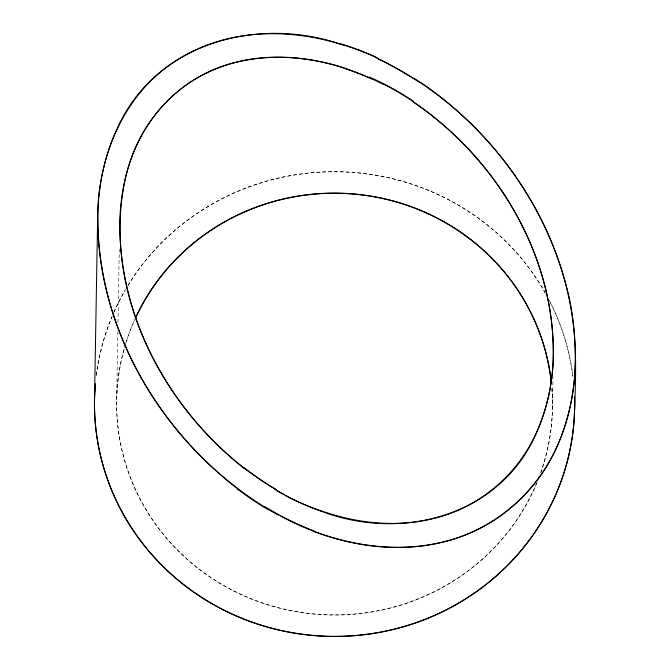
<?xml version="1.0" encoding="UTF-8"?>
<svg xmlns="http://www.w3.org/2000/svg" width="670" height="670" viewBox="0 0 670 670"><rect width="100%" height="100%" fill="white"/><g stroke="black" fill="none" stroke-linecap="round" stroke-linejoin="round"><path stroke-width="0.5" stroke-dasharray="3.35 2.51" d="M116.68 399.529L117.853 331.767M118.012 322.387L119.268 249.416M552.44 408.432L553.001 377.319M96.287 375.376A240.086 232.339 1 0 1 111.907 317.01M113.833 312.513A240.086 232.339 1 0 1 124.913 290.705M127.92 285.646A240.086 232.339 1 0 1 338.61 171.863A240.086 232.339 1 0 1 545.204 292.924M550.288 302.438A240.086 232.339 1 0 1 572.942 376.791M551.854 388.449A217.926 210.891 1 0 1 540.707 472.786M536.662 483.279A217.926 210.891 1 0 1 250.111 598.486A217.926 210.891 1 0 1 134.905 319.414M96.287 375.242A240.086 232.339 1 0 1 112.317 315.838M113.975 312.002A240.086 232.339 1 0 1 125.834 288.946M127.962 285.395A240.086 232.339 1 0 1 338.819 171.688A240.086 232.339 1 0 1 545.363 293.016M549.191 300.101A240.086 232.339 1 0 1 573.018 377.185M551.921 389.01A217.926 210.891 1 0 1 540.74 472.509M537.038 482.191A217.926 210.891 1 0 1 265.035 603.779A217.926 210.891 1 0 1 124.57 347.361M125.759 343.367A217.926 210.891 1 0 1 134.971 319.096"/><path stroke-width="1" d="M94.52 399.077L97.611 219.969C97.242 158.371 123.355 93.381 177.223 59.965C226.251 28.55 289.247 27.637 343.417 45.15M574.6 408.884C576.25 366.959 577.356 324.154 565.581 283.41C559.257 260.019 550.355 237.339 539.233 215.815C511.386 162.316 470.114 115.801 419.939 82.268M575.053 371.616L575.513 358.726M536.98 431.581C501.11 517.793 396.615 543.395 315.31 508.823M339.782 43.852C256.066 15.745 154.159 43.885 116.814 129.352A155.792 101.957 -89.3 0 0 98.498 200.313C90.634 322.948 161.721 442.929 264.516 506.989M342.822 67.67C298.803 53.617 248.955 52.469 206.72 72.963C164.736 92.82 135.298 133.833 125.298 178.689C101.773 288.938 160.055 403.96 246.945 470.482M346.34 68.625C309.322 56.347 268.603 52.729 230.781 63.575C187.424 75.668 151.244 108.85 134.36 150.44A141.873 93.138 -89.4 0 0 119.972 216.067C116.521 313.811 168.061 408.558 244.064 468.087M321.165 510.783C358.927 524.107 400.828 528.136 439.654 516.922C484.284 504.401 521.419 470.089 538.764 427.259A151.479 105.768 89 0 0 553.169 361.591C556.837 258.201 497.617 159.008 413.29 101.857M313.878 531.277C355.209 546.879 401.221 552.549 444.428 541.603C493.48 529.543 535.489 493.957 556.301 448.037A167.45 117.3 88.9 0 0 574.642 376.925C582.707 257.473 512.91 141.646 413.943 78.181M313.099 531.168C360.56 549.392 414.822 554.182 463.037 535.925C505.029 520.297 539.459 486.788 557.381 445.852A167.232 117.049 88.9 0 0 574.994 371.607M375.954 57.687L388.332 63.684M372.369 79.052L383.609 84.495M274.75 489.184L284.139 494.502M268.41 509.527L278.745 515.381M412.293 101.371C497.718 158.815 557.951 259.558 553.035 364.137A151.294 105.659 89 0 1 547.884 399.303M237.791 488.907C155.147 425.659 98.356 325.143 97.611 219.969M95.383 383.667A240.086 232.339 1 0 0 328.166 636.416A240.086 232.339 1 0 0 574.508 396.54A240.086 232.339 1 0 1 329.699 636.266A240.086 232.339 1 0 1 95.123 386.623M135.759 317.555A217.926 210.891 1 0 1 368.986 195.967A217.926 210.891 1 0 1 551.284 382.361M369.137 76.95A494.887 328.66 86.3 0 1 413.44 101.27M346.315 68.859A502.249 333.375 86.3 0 1 369.019 77.678M276.182 489.527A502.601 345.201 -86.8 0 1 244.19 467.76M321.114 511.051A494.175 340.544 -86.2 0 1 275.965 490.239M313.945 530.942A545.33 375.895 -86.1 0 1 264.684 506.47M339.807 43.584A553.889 367.554 86.3 0 1 377.403 57.779M377.294 58.449A545.162 360.468 85.6 0 1 413.851 78.566M135.399 318.149A217.926 210.891 1 0 1 368.45 195.69A217.926 210.891 1 0 1 551.268 381.967M547.8 399.261A151.303 105.575 89 0 1 536.946 431.547M383.667 84.194A494.753 328.585 86.3 0 1 412.385 101.011M342.797 67.863A502.869 334.012 86.4 0 1 372.327 79.303M274.817 488.958A502.869 345.452 -86.8 0 1 247.054 470.206M315.277 508.991A494.753 340.796 -86.3 0 1 285.738 495.632M343.434 44.915A554.157 367.663 86.3 0 1 376.004 57.377M388.257 64.052A545.338 360.921 85.8 0 1 419.83 82.712M313.141 530.967A545.338 375.878 -86.2 0 1 280.663 516.101M268.327 509.803A554.157 381.724 -86.2 0 1 237.666 489.242"/></g></svg>
